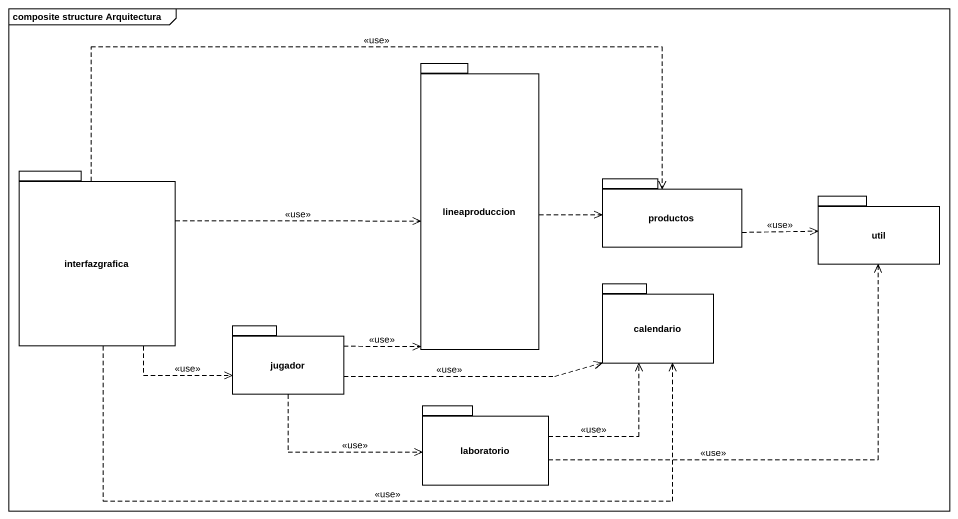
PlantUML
@startuml
mainframe composite structure Arquitectura
package lineaproduccion {
}
package interfazgrafica {
}
package productos {
}
package util {
}
package calendario {
}
package jugador {
}
package laboratorio {
}
lineaproduccion .right.> productos
interfazgrafica .right.> lineaproduccion : <<use>>
interfazgrafica .right.> productos : <<use>>
interfazgrafica .right.> calendario : <<use>>
interfazgrafica .right.> jugador : <<use>>
productos .right.> util : <<use>>
jugador .up.> lineaproduccion : <<use>>
jugador .right.> calendario : <<use>>
jugador .right.> laboratorio : <<use>>
laboratorio .right.> util : <<use>>
laboratorio .up.> calendario : <<use>>
@enduml
